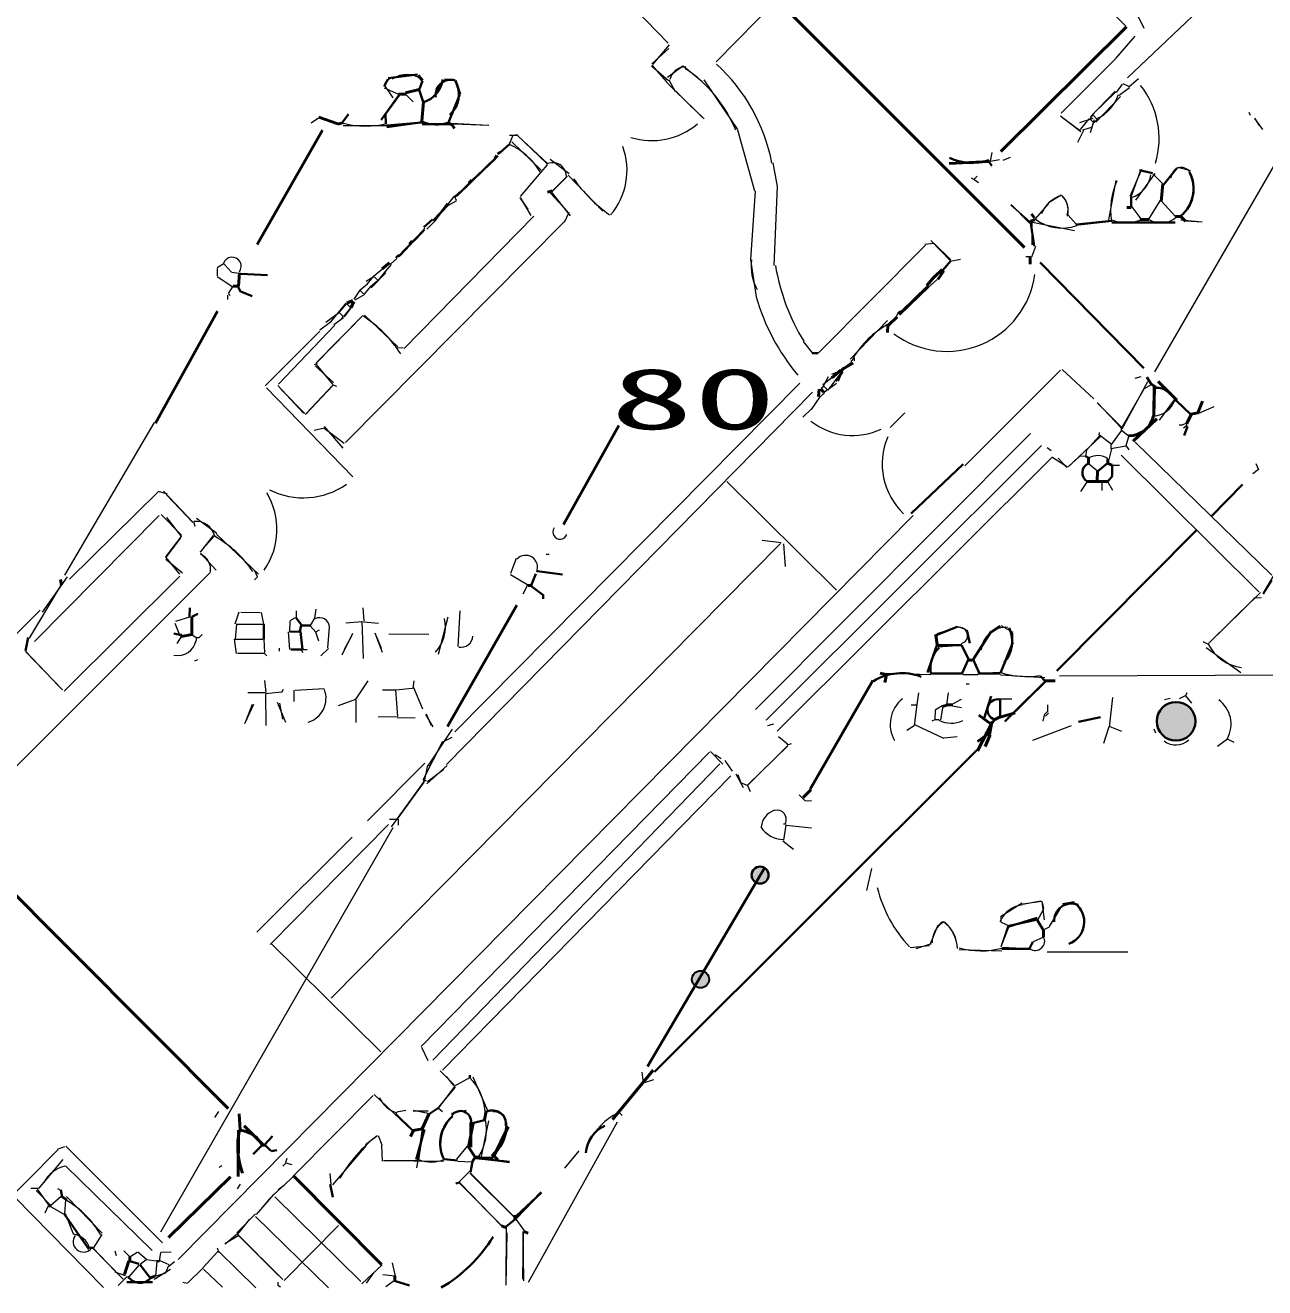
# Model space of a CAD drawing. Header units: millimetres. Extents: x 65038 to 140949, y 40232 to 87783.
# Drawn here: x 79942 to 94119, y 40250 to 54684 of the extents above; entities that cross this region are included whole.
import ezdxf

# ---------------------------------------------------------------- set-up
doc = ezdxf.new("R2010")
doc.units = ezdxf.units.MM
for name, color, linetype, lineweight in [('A_MED', 9, 'CONTINUOUS', 20), ('A_THIN', 8, 'CONTINUOUS', 15), ('CHECK', 2, 'CONTINUOUS', 35), ('P_NOMARK', 6, 'CONTINUOUS', 35), ('P_R', 5, 'CONTINUOUS', 40), ('P_R_MARK', 5, 'CONTINUOUS', 25), ('P_SIZE', 140, 'CONTINUOUS', 13), ('SYM', 4, 'CONTINUOUS', 25), ('TEXT_SHAPE', 7, 'CONTINUOUS', 30)]:
    doc.layers.add(name, color=color, linetype=linetype, lineweight=lineweight)
doc.styles.add('JP', font='msgothic.ttc')

msp = doc.modelspace()

# ---------------------------------------------------------------- hatches: boundary and pattern name
at = {"layer": 'SYM'}
h = msp.add_hatch(color=7, dxfattribs=at)
h.dxf.hatch_style = 1
edge = h.paths.add_edge_path()
edge.add_arc((87665, 43776), 97.7, 0, 360)
at = {"layer": 'TEXT_SHAPE'}
h = msp.add_hatch(color=7, dxfattribs=at)
h.dxf.hatch_style = 1
edge = h.paths.add_edge_path()
edge.add_arc((93105, 46726), 221, 0, 360)
h = msp.add_hatch(color=7, dxfattribs=at)
h.dxf.hatch_style = 1
edge = h.paths.add_edge_path()
edge.add_arc((88347, 44968), 97.7, 0, 360)

# ---------------------------------------------------------------- linework, layer by layer
at = {"layer": 'A_MED', "lineweight": 20}
for p, q in [((88543, 54979), (87845, 54267)), ((92652, 54822), (92735, 54651)), ((84045, 54008), (84147, 53853)), ((84123, 54087), (84051, 54018)), ((87302, 54059), (87376, 53927)), ((84048, 53967), (84212, 53897)), ((92468, 53871), (92187, 53576)), ((85242, 53537), (84812, 53560)), ((85243, 53539), (84837, 53554)), ((83579, 53538), (84074, 53538)), ((85478, 53317), (85517, 53419)), ((85518, 53423), (85563, 53434)), ((85508, 53350), (85842, 53027)), ((85910, 53088), (85839, 53005)), ((92709, 53034), (92576, 52728)), ((92689, 53006), (92588, 52720)), ((92839, 52984), (92950, 52874)), ((93122, 53063), (93269, 53023)), ((88543, 52839), (88503, 51938)), ((92416, 52908), (92331, 52458)), ((88289, 52787), (88238, 52005)), ((88290, 52787), (88238, 52005)), ((86159, 52545), (86107, 52429)), ((91499, 52473), (91649, 52645)), ((92600, 52607), (92700, 52470)), ((92918, 52675), (92789, 52467)), ((92937, 52674), (93098, 52497)), ((91455, 52461), (91454, 52175)), ((91463, 52433), (91944, 52337)), ((93158, 52459), (93404, 52436)), ((93217, 52450), (93404, 52437)), ((84190, 52019), (84119, 51954)), ((88236, 52005), (88303, 51580)), ((90640, 52007), (90522, 51985)), ((84055, 51866), (83973, 51761)), ((84126, 51948), (84055, 51865)), ((90373, 51777), (90272, 51691)), ((84266, 50991), (84198, 50995)), ((88841, 51070), (88941, 50938)), ((89295, 50744), (89240, 50612)), ((82703, 50539), (83689, 49521)), ((89071, 50562), (89041, 50525)), ((89113, 50520), (89079, 50486)), ((92777, 50607), (92483, 50068)), ((89031, 50435), (88932, 50291)), ((89082, 50483), (89031, 50432)), ((93536, 50320), (93363, 50244)), ((92478, 50098), (92478, 50047)), ((93230, 50096), (93198, 49993)), ((83364, 50079), (83246, 50051)), ((92365, 49841), (92335, 49721)), ((92359, 49894), (92358, 49843)), ((91862, 49632), (91694, 49740)), ((92103, 49672), (92206, 49589)), ((92374, 49656), (92459, 49656)), ((94017, 49672), (94048, 49606)), ((94046, 49604), (93983, 49554)), ((92086, 49468), (92013, 49352)), ((92255, 49468), (92255, 49366)), ((92322, 49468), (92379, 49370)), ((81474, 49079), (80047, 47640)), ((80422, 48379), (80136, 47974)), ((80347, 48283), (79988, 47677)), ((90604, 47804), (90369, 47725)), ((90708, 47772), (90607, 47807)), ((91101, 47823), (91239, 47747)), ((84099, 47728), (84557, 47724)), ((90297, 47257), (89789, 47271)), ((90670, 47260), (90839, 47260)), ((91096, 47258), (91602, 47229)), ((94989, 47255), (91771, 47241)), ((91092, 46984), (91228, 46984)), ((91634, 46916), (91633, 46831)), ((92378, 46999), (92341, 46661)), ((91595, 46797), (91579, 46729)), ((91905, 46673), (91462, 46508)), ((92337, 46663), (92273, 46474)), ((92346, 46665), (92481, 46614)), ((93697, 46527), (93579, 46440)), ((88014, 46104), (84713, 42738)), ((88071, 46127), (88154, 45969)), ((84147, 45508), (81488, 40885)), ((88613, 45555), (88646, 45555)), ((88643, 45538), (88615, 45367)), ((88646, 45538), (88935, 45509)), ((88606, 45360), (88730, 45265)), ((91346, 44646), (91097, 44492)), ((91555, 44670), (91353, 44633)), ((91600, 44458), (91572, 44666)), ((91593, 44585), (91577, 44653)), ((91656, 44380), (91803, 44622)), ((91101, 44482), (91101, 44431)), ((91521, 44448), (91592, 44583)), ((91179, 44389), (91101, 44146)), ((91192, 44382), (91102, 44146)), ((91103, 44430), (91202, 44385)), ((91590, 44344), (91657, 44378)), ((90304, 44183), (90130, 44126)), ((91588, 44260), (91469, 44204)), ((91630, 44089), (92553, 44092)), ((85023, 42650), (84843, 42551)), ((86995, 42713), (87011, 42594)), ((87126, 42626), (87009, 42588)), ((84859, 42543), (84663, 42310)), ((84851, 42551), (84667, 42306)), ((84667, 42303), (84716, 42267)), ((84986, 42275), (84816, 42241)), ((86735, 42253), (86768, 42219)), ((83841, 41875), (83455, 41428)), ((84028, 41697), (84020, 41879)), ((84028, 41697), (84020, 41879)), ((84996, 41870), (84873, 41720)), ((86275, 41814), (86111, 41616)), ((80403, 41644), (81395, 40675)), ((82921, 41676), (82887, 41642)), ((84428, 41705), (84039, 41700)), ((84729, 41694), (84039, 41701)), ((84432, 41709), (84417, 41623)), ((84885, 41699), (85055, 41689)), ((85028, 41583), (84909, 41463)), ((85342, 41702), (85477, 41682)), ((83018, 41528), (82786, 41317)), ((83425, 41556), (83437, 41436)), ((80837, 40252), (79823, 41285)), ((80354, 41292), (80235, 41191)), ((80414, 41294), (80822, 40873)), ((80202, 41185), (80164, 41102)), ((80237, 41174), (80389, 41088)), ((80401, 41251), (80392, 41098)), ((80397, 41099), (80494, 40859)), ((80818, 40858), (80720, 40702)), ((85449, 40879), (85438, 40279)), ((85444, 40943), (85440, 40279)), ((85637, 40892), (85631, 40347)), ((85632, 40892), (85640, 40330)), ((82135, 40705), (82156, 40655)), ((81070, 40672), (81137, 40604)), ((81138, 40602), (81221, 40657)), ((81228, 40662), (81329, 40576)), ((81325, 40568), (81258, 40516)), ((81324, 40573), (81443, 40557)), ((81490, 40655), (81472, 40553)), ((81245, 40513), (81128, 40375)), ((81445, 40552), (81431, 40382)), ((84026, 40513), (83793, 40293)), ((81108, 40377), (81006, 40275))]:
    msp.add_line(p, q, dxfattribs=at)
for centre, radius, start, end in [((84307, 53822), 299, 52.1456, 124.512), ((83834, 54508), 977, 255.0149, 284.166), ((85174, 52626), 759, 30.1898, 66.1267), ((93166, 52938), 120, 35.3932, 178.9666), ((93200, 52566), 844, 156.3722, 188.2033), ((91636, 52566), 236, 344.3909, 46.9617), ((91651, 52577), 218, 344.3534, 47.8252), ((92537, 52836), 410, 246.7396, 292.5925), ((92932, 52674), 251, 236.6362, 313.2945), ((88775, 51925), 531, 171.5629, 209.6338), ((90602, 52225), 2387, 195.6745, 220.2116), ((90524, 49667), 781, 156.6207, 226.6662), ((92206, 49555), 209, 55.0362, 118.8599), ((90625, 47707), 94.7, 284.9596, 102.2625), ((91154, 47522), 279, 84.3626, 175.5561), ((91397, 48210), 972, 251.7162, 278.9782), ((93388, 46694), 346, 331.3706, 53.869), ((88579, 45501), 219, 108.0871, 174.872), ((88539, 45603), 108, 335.9275, 104.7883), ((91386, 44304), 325, 95.8197, 156.3315), ((91746, 44436), 305, 313.4716, 37.941), ((90146, 44092), 462, 4.6109, 47.7321), ((91494, 44215), 108, 236.8518, 26.0327), ((84953, 40686), 1632, 127.1257, 150.0788), ((84583, 42049), 362, 247.9057, 294.934), ((80468, 41303), 345, 102.1692, 155.1286), ((79870, 40315), 1080, 29.8945, 59.9309), ((80609, 40778), 120, 144.5617, 314.8368)]:
    msp.add_arc(centre, radius, start, end, dxfattribs=at)
at = {"layer": 'A_THIN', "lineweight": 15}
for p, q in [((90363, 56857), (92532, 54673)), ((92549, 54085), (94241, 55698)), ((86690, 55107), (87297, 54478)), ((87302, 54418), (87109, 54242)), ((87306, 54461), (87116, 54234)), ((92632, 54561), (92411, 54303)), ((92413, 54301), (91791, 53681)), ((87103, 54221), (87301, 54052)), ((87108, 54229), (87278, 54038)), ((87289, 54091), (87463, 54220)), ((87467, 54220), (87682, 54045)), ((87277, 54033), (87683, 53635)), ((87703, 54061), (88089, 53494)), ((92490, 54011), (92419, 53916)), ((92565, 53983), (92499, 54014)), ((92675, 54071), (92566, 53975)), ((84295, 53894), (84377, 53807)), ((87380, 53929), (87707, 53613)), ((92408, 53929), (92125, 53636)), ((92415, 53924), (92147, 53664)), ((92571, 53968), (92453, 53881)), ((94711, 53927), (92857, 50723)), ((83212, 53570), (83294, 53625)), ((91782, 53650), (92014, 53469)), ((91804, 53628), (92012, 53476)), ((92152, 53618), (92001, 53570)), ((92107, 53615), (92008, 53494)), ((92149, 53659), (92115, 53608)), ((92169, 53602), (92122, 53455)), ((92125, 53608), (92159, 53574)), ((92157, 53569), (92140, 53518)), ((92155, 53655), (92206, 53604)), ((92207, 53602), (92157, 53566)), ((85480, 53426), (85581, 53426)), ((85566, 53432), (85909, 53103)), ((85579, 53416), (85913, 53107)), ((88089, 53489), (88282, 52791)), ((88089, 53489), (88282, 52791)), ((92046, 53480), (91976, 53344)), ((92138, 53516), (92036, 53485)), ((85325, 53198), (85307, 53165)), ((85947, 53155), (86163, 52991)), ((90998, 53231), (90980, 53129)), ((91085, 53146), (90984, 53125)), ((91207, 53172), (91122, 53139)), ((85840, 53005), (85603, 52728)), ((85838, 53006), (85604, 52728)), ((88491, 53111), (88541, 52839)), ((92861, 52990), (92641, 52686)), ((86140, 52957), (85970, 52787)), ((86141, 52956), (85971, 52786)), ((86150, 52970), (86550, 52557)), ((90762, 52939), (90795, 52921)), ((90795, 52922), (90844, 52886)), ((90831, 52958), (90797, 52924)), ((84844, 52725), (84776, 52640)), ((84852, 52722), (84869, 52688)), ((85600, 52713), (85690, 52580)), ((85602, 52714), (85725, 52510)), ((85947, 52769), (86148, 52551)), ((85956, 52779), (86176, 52504)), ((91641, 52654), (91790, 52745)), ((84873, 52676), (84787, 52626)), ((91215, 52630), (91432, 52440)), ((91219, 52634), (91430, 52422)), ((86101, 52432), (83606, 49914)), ((85760, 52503), (84274, 50989)), ((84621, 52439), (84536, 52354)), ((91871, 52513), (91962, 52412)), ((84508, 52364), (84490, 52331)), ((89011, 50936), (90238, 52171)), ((90233, 52183), (90335, 52193)), ((90299, 52222), (90526, 51992)), ((90337, 52188), (90530, 52001)), ((91497, 52154), (91451, 52033)), ((91386, 52039), (91436, 52039)), ((84067, 51853), (83897, 51683)), ((84028, 51894), (83925, 51810)), ((83856, 51725), (83772, 51656)), ((83888, 51693), (83819, 51609)), ((83932, 51812), (83842, 51756)), ((83921, 51810), (83851, 51727)), ((83971, 51761), (83887, 51691)), ((83935, 51806), (83969, 51772)), ((83768, 51655), (83701, 51553)), ((83818, 51604), (83713, 51541)), ((83778, 51649), (83812, 51615)), ((83535, 51400), (83380, 51284)), ((83437, 51295), (83612, 51508)), ((83617, 51502), (83530, 51402)), ((83540, 51394), (83573, 51360)), ((83665, 51456), (83581, 51353)), ((83670, 51458), (83591, 51351)), ((83625, 51496), (83658, 51462)), ((89924, 51393), (89906, 51360)), ((83484, 51257), (82837, 50581)), ((83804, 51366), (83269, 50825)), ((83802, 51367), (83274, 50824)), ((83444, 51298), (83311, 51197)), ((83582, 51341), (83471, 51261)), ((83576, 51358), (83558, 51325)), ((84203, 51007), (83822, 51371)), ((89803, 51309), (89377, 50867)), ((83313, 51186), (82686, 50563)), ((83282, 50818), (83248, 50800)), ((89391, 50850), (89379, 50814)), ((89414, 50883), (89396, 50849)), ((89421, 50882), (89421, 50848)), ((83256, 50789), (83467, 50599)), ((83269, 50804), (83456, 50580)), ((89125, 50666), (89057, 50535)), ((89294, 50744), (89163, 50690)), ((91781, 50739), (90688, 49648)), ((92166, 50414), (91801, 50750)), ((82831, 50567), (83123, 50249)), ((83460, 50564), (83147, 50235)), ((83459, 50570), (83155, 50244)), ((83452, 50578), (83501, 50558)), ((88802, 50593), (84855, 46606)), ((89168, 50655), (89064, 50572)), ((89075, 50558), (89109, 50524)), ((89220, 50587), (89096, 50497)), ((89203, 50620), (89123, 50514)), ((92735, 50523), (92489, 50092)), ((92700, 50663), (92632, 50647)), ((92819, 50574), (92734, 50524)), ((83138, 50247), (82867, 50518)), ((88946, 50489), (84759, 46231)), ((93084, 50403), (92913, 50171)), ((88931, 50295), (88835, 50203)), ((90003, 50254), (89833, 50084)), ((92203, 50366), (92474, 50095)), ((92205, 50367), (92482, 50078)), ((81417, 50144), (80389, 48399)), ((83361, 50095), (83573, 49851)), ((93139, 50115), (93173, 50115)), ((93223, 50134), (93173, 50113)), ((93222, 50099), (93190, 50079)), ((93223, 50132), (93223, 50098)), ((83588, 49902), (83362, 50075)), ((91441, 50017), (88295, 46863)), ((91870, 49634), (92241, 49982)), ((92229, 49991), (92081, 49826)), ((92224, 50030), (92223, 49996)), ((92229, 50003), (92362, 49898)), ((92475, 50049), (92362, 49891)), ((92482, 50053), (92567, 49985)), ((92559, 49980), (92531, 49876)), ((91564, 49880), (88418, 46738)), ((91629, 49858), (91678, 49822)), ((92079, 49826), (92068, 49758)), ((92529, 49871), (92359, 49840)), ((92530, 49878), (92565, 49829)), ((94200, 48397), (92636, 49917)), ((91693, 49749), (88541, 46614)), ((91855, 49628), (91756, 49733)), ((92002, 49752), (91870, 49634)), ((92070, 49759), (92002, 49754)), ((94051, 48206), (92475, 49769)), ((89219, 48224), (87968, 49468)), ((81461, 49349), (80449, 48352)), ((81691, 40574), (90099, 49080)), ((88372, 48799), (88587, 48770)), ((83440, 43561), (88579, 48761)), ((88614, 48757), (88632, 48498)), ((76703, 43079), (82056, 48429)), ((81711, 48384), (80388, 47069)), ((94216, 48385), (94099, 48188)), ((94201, 48336), (94102, 48181)), ((94071, 48200), (93476, 47617)), ((93999, 48130), (93478, 47618)), ((94079, 48138), (93994, 48136)), ((78712, 46608), (80114, 47997)), ((80157, 47961), (79991, 47685)), ((93411, 47638), (93480, 47606)), ((79945, 47528), (80324, 47128)), ((79947, 47521), (80368, 47087)), ((93448, 47570), (93847, 47286)), ((93039, 46987), (92971, 46971)), ((93210, 47016), (93141, 46984)), ((93229, 47050), (93211, 47016)), ((93212, 47019), (93281, 46935)), ((91629, 46835), (91595, 46801)), ((91644, 46820), (91610, 46786)), ((88499, 46694), (88432, 46676)), ((92851, 46642), (92871, 46593)), ((88558, 46553), (88661, 46470)), ((93698, 46522), (93765, 46488)), ((87768, 46373), (84472, 43010)), ((87778, 46380), (87919, 46238)), ((87833, 46348), (87903, 46302)), ((88666, 46445), (88206, 46000)), ((88660, 46447), (88208, 45997)), ((88703, 46470), (88652, 46453)), ((83855, 45588), (84512, 46247)), ((87888, 46239), (84602, 42851)), ((87943, 46278), (88026, 46158)), ((88092, 46117), (88121, 46031)), ((88122, 46028), (88206, 45993)), ((88201, 45994), (88232, 45925)), ((88792, 45886), (88863, 45816)), ((88868, 45816), (88936, 45820)), ((84098, 45547), (82744, 44173)), ((83682, 45403), (82591, 44316)), ((89620, 45045), (89565, 44791)), ((91571, 44668), (91353, 44635)), ((90291, 44173), (90377, 44379)), ((90371, 44385), (90450, 44438)), ((84007, 42949), (82750, 44189)), ((90065, 44139), (90285, 44163)), ((90622, 44116), (91112, 44102)), ((84473, 42999), (84545, 42847)), ((84687, 42730), (84847, 42569)), ((84756, 42664), (84841, 42562)), ((85063, 42662), (85228, 42278)), ((83921, 42449), (83015, 41532)), ((84375, 42041), (83934, 42458)), ((82154, 42265), (82105, 42195)), ((84182, 42242), (84377, 42047)), ((84295, 42275), (84193, 42257)), ((84380, 42271), (84549, 42271)), ((84382, 42279), (84551, 42247)), ((85241, 42158), (85147, 41715)), ((86713, 42142), (85695, 40310)), ((80311, 41834), (80395, 41865)), ((80407, 41867), (81511, 40762)), ((83967, 41988), (83833, 41884)), ((84025, 41881), (83983, 41986)), ((84025, 41881), (83983, 41986)), ((79373, 40876), (80315, 41827)), ((80373, 41716), (80094, 41384)), ((82934, 41728), (82917, 41677)), ((82191, 41644), (82157, 41626)), ((82921, 41678), (82989, 41660)), ((82400, 41434), (82366, 41382)), ((84910, 41445), (85418, 40932)), ((84913, 41448), (85389, 40959)), ((85027, 41562), (85542, 41050)), ((85029, 41564), (85530, 41066)), ((80006, 41387), (80090, 41387)), ((80065, 41361), (80234, 41191)), ((80079, 41378), (80216, 41188)), ((80310, 41385), (80343, 41367)), ((82782, 41317), (82582, 41089)), ((83781, 40320), (82798, 41290)), ((82902, 41421), (82833, 41371)), ((82735, 41265), (82632, 41146)), ((82577, 41095), (82360, 40878)), ((82507, 41033), (82370, 40863)), ((83411, 40250), (82576, 41064)), ((85552, 41034), (85652, 40898)), ((82385, 40849), (82224, 40753)), ((82369, 40866), (82227, 40750)), ((82375, 40858), (82838, 40390)), ((82375, 40855), (82888, 40344)), ((82902, 40332), (83526, 40961)), ((80706, 40712), (81062, 40347)), ((80714, 40706), (80969, 40441)), ((80965, 40671), (80981, 40619)), ((81481, 40563), (81583, 40514)), ((81493, 40656), (81611, 40662)), ((82145, 40663), (81974, 40477)), ((82161, 40662), (82580, 40250)), ((80965, 40432), (81083, 40391)), ((81603, 40459), (81418, 40344)), ((81544, 40418), (81425, 40378)), ((81582, 40499), (81547, 40420)), ((81650, 40546), (81583, 40494)), ((81975, 40476), (81796, 40303)), ((81979, 40462), (82197, 40257)), ((83924, 40421), (83840, 40301)), ((84140, 40536), (84172, 40383)), ((81795, 40298), (81745, 40311)), ((82829, 40278), (82862, 40260)), ((82830, 40314), (82830, 40280)), ((84033, 40403), (84169, 40387)), ((84167, 40333), (84066, 40262))]:
    msp.add_line(p, q, dxfattribs=at)
for centre, radius, start, end in [((87494, 54027), 182, 88.3825, 168.2887), ((86625, 52893), 1560, 22.2217, 56.2584), ((86437, 52708), 2084, 11.0922, 47.317), ((91934, 53388), 977, 343.3869, 38.4736), ((92009, 54033), 458, 294.6094, 342.2454), ((87110, 54175), 809, 252.6913, 310.074), ((86041, 53026), 784, 319.3418, 20.1873), ((85976, 52957), 155, 0.7278, 118.2896), ((92496, 53024), 325, 287.2603, 351.5004), ((87583, 53887), 1671, 214.9285, 234.9989), ((91800, 52863), 498, 232.1241, 289.9661), ((90958, 52357), 2472, 189.7775, 211.3021), ((90485, 51969), 1013, 233.1727, 352.3306), ((83041, 50169), 1415, 32.3337, 57.1104), ((90309, 50351), 1041, 119.0312, 149.3026), ((89405, 50766), 772, 231.8723, 295.1139), ((83123, 50135), 854, 242.9853, 305.1872), ((82009, 48919), 812, 324.9772, 31.2017), ((93920, 47840), 504, 207.4795, 262.5243), ((93101, 46678), 221, 232.7189, 312.6181), ((91134, 45175), 1488, 193.5918, 223.6623), ((90637, 44182), 324, 128.791, 178.1889), ((90216, 44123), 387, 1.0253, 54.3585), ((90871, 45057), 955, 254.9588, 284.8106), ((84624, 42236), 578, 3.417, 45.5871), ((84275, 42543), 304, 202.6608, 254.2238), ((84639, 42055), 578, 328.1213, 11.614), ((80468, 40650), 214, 14.7922, 82.7739)]:
    msp.add_arc(centre, radius, start, end, dxfattribs=at)
at = {"layer": 'CHECK', "lineweight": 30}
for p, q in [((84088, 54068), (84047, 53984)), ((84430, 54123), (84092, 54080)), ((84449, 53946), (84487, 54047)), ((84738, 54066), (84856, 54057)), ((84864, 54051), (84915, 53898)), ((84223, 53887), (84014, 53604)), ((84220, 53889), (84067, 53676)), ((84447, 53946), (84493, 53808)), ((84912, 53893), (84783, 53573)), ((83639, 53667), (83574, 53579)), ((84061, 53674), (84067, 53555)), ((84482, 53573), (84076, 53538)), ((84483, 53575), (84079, 53521)), ((84481, 53555), (84811, 53555)), ((85476, 53321), (85376, 53233)), ((84877, 52735), (85349, 53191)), ((85315, 53157), (85053, 52909)), ((92834, 52993), (92687, 53027)), ((92962, 52860), (93115, 53050)), ((85020, 52874), (84918, 52772)), ((84882, 52741), (84849, 52723)), ((84914, 52776), (84880, 52742)), ((92591, 52719), (92591, 52600)), ((84784, 52634), (84608, 52452)), ((84770, 52648), (84618, 52441)), ((84600, 52462), (84500, 52374)), ((92370, 52448), (91960, 52402)), ((92370, 52449), (91964, 52406)), ((92370, 52430), (93094, 52430)), ((84209, 52037), (84509, 52349)), ((84492, 52329), (84373, 52210)), ((84340, 52175), (84225, 52053)), ((84216, 52061), (84182, 52027)), ((90524, 51986), (90438, 51884)), ((88941, 50935), (89009, 50935)), ((90669, 49667), (90076, 49104)), ((90602, 47808), (90341, 47703)), ((90993, 47750), (91094, 47814)), ((79974, 47685), (79943, 47532)), ((90745, 47619), (90710, 47768)), ((90777, 47423), (90991, 47752)), ((91231, 47733), (91230, 47631)), ((90365, 47587), (90263, 47285)), ((90654, 47602), (90383, 47582)), ((90650, 47597), (90388, 47597)), ((90652, 47596), (90739, 47427)), ((91239, 47627), (91099, 47288)), ((91516, 44481), (91195, 44382)), ((91518, 44462), (91197, 44388)), ((91521, 44447), (91586, 44344)), ((91465, 44206), (91430, 44127)), ((91113, 44138), (91435, 44120)), ((91113, 44125), (91435, 44124)), ((85026, 42679), (85025, 42645)), ((84667, 42306), (84554, 42230)), ((85193, 42167), (85058, 42132)), ((84509, 42059), (84414, 41716)), ((84491, 42065), (84436, 41711)), ((85007, 41864), (85087, 41742)), ((84733, 41720), (84885, 41705)), ((85479, 41689), (85094, 41730)), ((85057, 41692), (85035, 41573)), ((83431, 41434), (83460, 41284)), ((84917, 41457), (84866, 41441)), ((85841, 41344), (85554, 41042)), ((85845, 41339), (85555, 41067)), ((85540, 41032), (85440, 40945))]:
    msp.add_line(p, q, dxfattribs=at)
at = {"layer": 'CHECK', "lineweight": 40}
for p, q in [((84487, 54052), (84435, 54108)), ((84211, 53895), (84296, 53895)), ((84448, 53950), (84292, 53910)), ((84496, 53810), (84476, 53589)), ((83516, 53553), (83583, 53571)), ((84785, 53570), (84834, 53534)), ((84834, 53536), (84852, 53503)), ((85376, 53234), (85342, 53216)), ((85050, 52912), (85016, 52878)), ((92952, 52872), (92935, 52668)), ((85967, 52792), (85916, 52776)), ((92540, 52600), (92591, 52600)), ((91490, 52460), (91439, 52444)), ((91452, 52529), (91487, 52480)), ((92692, 52464), (92793, 52464)), ((93098, 52498), (93166, 52498)), ((93162, 52494), (93213, 52443)), ((84369, 52215), (84335, 52181)), ((84109, 51967), (84023, 51900)), ((90428, 51893), (90343, 51808)), ((90447, 51878), (90379, 51776)), ((90268, 51696), (89939, 51379)), ((90267, 51697), (89964, 51404)), ((90340, 51810), (90255, 51708)), ((89958, 51412), (89925, 51394)), ((89807, 51256), (89806, 51171)), ((89915, 51352), (89811, 51252)), ((89413, 50820), (89289, 50754)), ((89382, 50812), (89314, 50762)), ((89270, 50740), (89168, 50655)), ((89290, 50720), (89208, 50616)), ((89309, 50767), (89275, 50733)), ((89022, 50524), (89016, 50440)), ((89041, 50524), (89075, 50490)), ((80344, 48348), (80357, 48281)), ((90356, 47713), (90375, 47578)), ((90738, 47426), (90772, 47426)), ((91808, 44630), (91944, 44653)), ((91589, 44346), (91588, 44261)), ((84557, 42233), (84480, 42067)), ((85214, 42270), (85196, 42168)), ((84381, 42049), (84347, 41981)), ((84481, 42067), (84380, 42047)), ((85065, 42133), (85012, 41861)), ((85040, 42135), (85039, 41858)), ((85466, 42091), (85295, 41738)), ((85088, 41744), (85056, 41692)), ((85089, 41743), (85140, 41743)), ((85140, 41731), (85292, 41730)), ((85314, 41747), (85347, 41713)), ((85544, 41079), (85543, 41028)), ((85390, 40958), (85440, 40940)), ((85645, 40894), (85694, 40873))]:
    msp.add_line(p, q, dxfattribs=at)
at = {"layer": 'CHECK'}
for p, q in [((92127, 53625), (92127, 53625)), ((92142, 53592), (92142, 53592)), ((92175, 53579), (92175, 53579)), ((92180, 53630), (92180, 53630)), ((83438, 51299), (83438, 51299)), ((83442, 51262), (83442, 51262)), ((83479, 51257), (83479, 51257)), ((83488, 51309), (83488, 51309)), ((89055, 50542), (89055, 50542)), ((89059, 50507), (89059, 50507)), ((89091, 50496), (89091, 50496))]:
    msp.add_line(p, q, dxfattribs=at)
at = {"layer": 'CHECK', "lineweight": 30}
for centre, radius, start, end in [((84399, 54112), 323, 288.347, 351.1787), ((84811, 53887), 175, 74.4512, 187.7089), ((84583, 53894), 319, 312.8192, 29.4641), ((84646, 53948), 400, 245.3447, 290.3767), ((92898, 52815), 407, 310.2534, 27.7956), ((92904, 52814), 402, 325.0151, 28.2548), ((90876, 47640), 355, 317.2867, 26.065), ((90618, 47335), 323, 133.8064, 190.8738), ((91908, 44445), 198, 67.5848, 183.8156), ((91786, 44432), 268, 290.5174, 52.6176), ((85110, 41897), 422, 131.9658, 189.5452), ((85097, 41901), 409, 131.0304, 205.7184), ((84920, 42151), 121, 353.2448, 145.2774), ((85284, 42120), 158, 353.3131, 116.0569), ((85301, 42132), 139, 347.6901, 92.6961), ((83820, 41743), 1732, 300.5357, 328.257)]:
    msp.add_arc(centre, radius, start, end, dxfattribs=at)
at = {"layer": 'CHECK', "lineweight": 40}
msp.add_arc((84901, 42157), 552, 313.3815, 354.0537, dxfattribs=at)
at = {"layer": 'P_NOMARK', "lineweight": 30}
for p, q in [((93334, 48907), (91740, 47304)), ((91554, 47242), (91603, 47190)), ((91626, 47197), (91145, 46725)), ((91607, 47182), (91257, 46834)), ((90989, 47013), (90905, 46750)), ((91092, 46984), (91091, 46780)), ((90827, 46396), (87139, 42717)), ((88402, 45056), (87059, 42779)), ((87011, 42591), (86727, 42260))]:
    msp.add_line(p, q, dxfattribs=at)
at = {"layer": 'P_NOMARK', "lineweight": 40}
for p, q in [((89722, 47277), (89790, 47261)), ((89637, 47191), (88919, 45950)), ((91601, 47188), (91720, 47188)), ((90849, 46795), (90989, 46694)), ((91092, 46778), (91024, 46744)), ((91263, 46822), (91093, 46773)), ((91005, 46719), (90832, 46390)), ((90993, 46694), (90972, 46575)), ((91027, 46743), (90991, 46693)), ((90965, 46585), (90832, 46497)), ((90979, 46572), (90923, 46438)), ((88928, 45942), (88839, 45856)), ((87122, 42736), (86660, 42174))]:
    msp.add_line(p, q, dxfattribs=at)
at = {"layer": 'P_NOMARK', "lineweight": 30}
msp.add_arc((89967, 46652), 625, 69.2893, 121.1889, dxfattribs=at)
at = {"layer": 'P_R', "lineweight": 40}
for p, q in [((91370, 52142), (88539, 54979)), ((91101, 53240), (92538, 54668)), ((83299, 53633), (83516, 53558)), ((83343, 53483), (82594, 52177)), ((90967, 53125), (90509, 53102)), ((91436, 52039), (91436, 51953)), ((81431, 50136), (82142, 51415)), ((86730, 50107), (86097, 48976)), ((85564, 48054), (84772, 46667)), ((79091, 45480), (82262, 42300)), ((84017, 40514), (83008, 41535))]:
    msp.add_line(p, q, dxfattribs=at)
at = {"layer": 'P_R', "lineweight": 30}
for p, q in [((90963, 53125), (90999, 53076)), ((91441, 52447), (91480, 52157)), ((91552, 51972), (92737, 50764)), ((92772, 50662), (92822, 50577))]:
    msp.add_line(p, q, dxfattribs=at)
msp.add_arc((90772, 53707), 596, 244.272, 288.5487, dxfattribs=at)
at = {"layer": 'P_R_MARK', "lineweight": 20}
for p, q in [((82138, 51904), (82137, 51819)), ((82216, 51962), (82138, 51910)), ((82135, 51810), (82317, 51693)), ((85557, 48586), (85492, 48417)), ((85491, 48404), (85696, 48283))]:
    msp.add_line(p, q, dxfattribs=at)
at = {"layer": 'P_R_MARK', "lineweight": 15}
for p, q in [((82218, 51953), (82301, 51861)), ((82305, 51862), (82389, 51851)), ((82317, 51703), (82264, 51619)), ((82255, 51598), (82255, 51547)), ((82267, 51612), (82284, 51595)), ((85899, 48636), (85933, 48636)), ((85687, 48282), (85634, 48181))]:
    msp.add_line(p, q, dxfattribs=at)
at = {"layer": 'P_R_MARK', "lineweight": 40}
for p, q in [((82393, 51853), (82381, 51700)), ((82321, 51700), (82372, 51700)), ((85694, 48279), (85728, 48279))]:
    msp.add_line(p, q, dxfattribs=at)
at = {"layer": 'P_R_MARK', "lineweight": 30}
for p, q in [((82406, 51842), (82711, 51827)), ((82373, 51700), (82404, 51637)), ((82407, 51640), (82536, 51586)), ((85781, 48414), (85728, 48278)), ((85798, 48441), (86085, 48405)), ((85725, 48274), (85861, 48173)), ((85866, 48176), (85866, 48125))]:
    msp.add_line(p, q, dxfattribs=at)
at = {"layer": 'P_R_MARK', "lineweight": 20}
for centre, radius, start, end in [((82308, 51928), 104, 322.804, 162.5245), ((85665, 48487), 137, 337.2599, 137.0178)]:
    msp.add_arc(centre, radius, start, end, dxfattribs=at)
at = {"layer": 'P_R_MARK', "lineweight": 15}
msp.add_arc((86058, 48890), 82, 144.7135, 340.7959, dxfattribs=at)
at = {"layer": 'SYM'}
msp.add_circle((87665, 43776), 97.7, dxfattribs=at)
at = {"layer": 'SYM', "lineweight": 15}
for centre, radius, start, end in [((91894, 52404), 350, 106.5883, 159.1357), ((92827, 50498), 283, 274.8396, 338.4148)]:
    msp.add_arc(centre, radius, start, end, dxfattribs=at)
at = {"layer": 'SYM', "lineweight": 40}
msp.add_arc((92564, 50280), 290, 269.6957, 347.7535, dxfattribs=at)
at = {"layer": 'SYM', "lineweight": 30}
for centre, radius, start, end in [((91067, 46859), 120, 78.498, 249.0862), ((86729, 41761), 377, 114.8438, 174.9169)]:
    msp.add_arc(centre, radius, start, end, dxfattribs=at)
at = {"layer": 'SYM', "lineweight": 20}
for centre, radius, start, end in [((88615, 45677), 303, 211.4098, 269.4348), ((87039, 41608), 716, 115.2347, 164.6888)]:
    msp.add_arc(centre, radius, start, end, dxfattribs=at)
at = {"layer": 'TEXT_SHAPE', "lineweight": 15}
for p, q in [((93936, 53690), (93953, 53656)), ((94000, 53620), (94092, 53494)), ((94002, 53621), (94054, 53537)), ((81567, 49324), (81467, 49355)), ((81522, 49359), (81859, 49002)), ((81860, 48998), (81560, 49313)), ((81729, 48854), (81495, 49089)), ((81557, 49057), (81728, 48834)), ((81865, 49010), (81881, 48959)), ((81900, 49050), (82133, 48879)), ((81716, 48824), (81545, 48595)), ((81551, 48607), (81724, 48835)), ((82102, 48844), (81942, 48663)), ((82092, 48851), (81944, 48660)), ((81947, 48649), (82125, 48454)), ((81551, 48580), (81739, 48422)), ((81708, 48408), (81553, 48599)), ((82563, 48450), (82596, 48382)), ((82597, 48378), (82563, 48344)), ((81897, 47684), (81931, 47684)), ((81897, 47684), (81897, 47650)), ((83304, 47767), (83271, 47749)), ((82845, 47564), (82845, 47530)), ((83099, 47547), (83167, 47547)), ((81911, 47431), (81878, 47413)), ((82892, 47089), (82874, 47055)), ((84388, 47189), (84373, 47103)), ((84382, 47111), (84487, 46867)), ((90703, 47154), (90737, 47154)), ((82539, 46917), (82465, 46732)), ((90075, 46916), (90143, 46916)), ((90647, 46976), (90546, 46923)), ((84197, 46770), (84400, 46767)), ((84520, 46806), (84603, 46662)), ((84528, 46812), (84586, 46679)), ((90347, 46744), (90313, 46726)), ((84715, 46494), (84491, 46053)), ((84822, 46543), (84720, 46492)), ((84768, 46222), (84534, 46011)), ((84498, 46049), (84532, 46049)), ((84498, 46049), (84498, 46015)), ((84731, 46175), (84544, 46033)), ((84107, 45607), (84208, 45607)), ((84208, 45607), (84208, 45539))]:
    msp.add_line(p, q, dxfattribs=at)
at = {"layer": 'TEXT_SHAPE', "lineweight": 40}
for p, q in [((83690, 51536), (83621, 51505)), ((83699, 51527), (83668, 51457)), ((92822, 50580), (92874, 50547)), ((92857, 50541), (92849, 50217)), ((92853, 50566), (92851, 50217)), ((92900, 50613), (93115, 50396)), ((93408, 50388), (93355, 50253)), ((93277, 50233), (93226, 50131)), ((93359, 50254), (93274, 50236)), ((92883, 50183), (92613, 49928)), ((92104, 49741), (92103, 49673)), ((92324, 49724), (92324, 49673)), ((92324, 49674), (92374, 49654)), ((92205, 49588), (92204, 49468)), ((92086, 49468), (92204, 49468)), ((92204, 49468), (92255, 49468)), ((92255, 49468), (92323, 49468)), ((81847, 47922), (81846, 47718)), ((81714, 47721), (81730, 47704)), ((81846, 47717), (81728, 47697)), ((89792, 47256), (89774, 47171)), ((90483, 46912), (90432, 46895)), ((90482, 46916), (90550, 46916)), ((82389, 42238), (82401, 42050)), ((82380, 42050), (82378, 41522)), ((82446, 42103), (82667, 41880)), ((82650, 41880), (82684, 41880)), ((81580, 40823), (82290, 41517)), ((80365, 41290), (80416, 41257)), ((81137, 40604), (81137, 40553)), ((81125, 40556), (81077, 40402)), ((81423, 40384), (81374, 40364)), ((84168, 40382), (84168, 40331))]:
    msp.add_line(p, q, dxfattribs=at)
at = {"layer": 'TEXT_SHAPE', "lineweight": 30}
for p, q in [((93110, 50391), (93275, 50234)), ((93237, 50097), (93196, 49993)), ((92069, 49756), (92102, 49738)), ((92321, 49676), (92207, 49584)), ((92374, 49656), (92374, 49536)), ((92377, 49534), (92325, 49467)), ((93863, 49435), (93505, 49068)), ((81824, 48024), (81820, 47922)), ((81916, 47954), (81848, 47920)), ((82671, 47837), (82670, 47666)), ((83041, 47910), (83104, 47822)), ((83099, 47820), (83081, 47752)), ((83100, 47820), (83202, 47820)), ((81642, 47731), (81710, 47714)), ((82964, 47752), (83083, 47751)), ((83091, 47752), (83113, 47549)), ((82980, 47547), (83099, 47547)), ((90727, 47431), (90660, 47278)), ((90784, 47432), (90852, 47279)), ((90297, 47273), (90670, 47273)), ((90297, 47273), (90670, 47273)), ((91094, 47280), (90839, 47270)), ((91098, 47273), (90839, 47273)), ((92240, 46775), (91990, 46721)), ((82650, 41880), (82548, 41778)), ((82768, 41983), (82680, 41884)), ((82684, 41879), (82751, 41816)), ((82753, 41812), (82821, 41823)), ((80347, 41370), (80364, 41285)), ((80208, 41183), (80242, 41183)), ((80669, 40690), (80387, 41096)), ((80680, 40706), (80714, 40706)), ((81137, 40553), (81239, 40522)), ((81252, 40516), (81371, 40364)), ((81442, 40553), (81476, 40553)), ((81102, 40314), (81398, 40314)), ((84167, 40328), (84336, 40275))]:
    msp.add_line(p, q, dxfattribs=at)
at = {"layer": 'TEXT_SHAPE', "lineweight": 20}
for p, q in [((82130, 48867), (82608, 48407)), ((82342, 47841), (82388, 47979)), ((82406, 47974), (82627, 47971)), ((82641, 47970), (82667, 47838)), ((83039, 47990), (83039, 47905)), ((83264, 48008), (83250, 47905)), ((83802, 48024), (83816, 47871)), ((84911, 47990), (84890, 47581)), ((81653, 47848), (81706, 47716)), ((81831, 47919), (81662, 47867)), ((82359, 47836), (82344, 47666)), ((82355, 47837), (82660, 47837)), ((82967, 47871), (82964, 47752)), ((83030, 47910), (82968, 47876)), ((83250, 47907), (83199, 47822)), ((83199, 47817), (83265, 47747)), ((83419, 47803), (83399, 47565)), ((83796, 47863), (83609, 47850)), ((83792, 47870), (83805, 47445)), ((83811, 47863), (83981, 47850)), ((84774, 47918), (84666, 47489)), ((81727, 47701), (81677, 47615)), ((81846, 47717), (81898, 47685)), ((81965, 47718), (81931, 47684)), ((82331, 47666), (82353, 47500)), ((82337, 47667), (82659, 47666)), ((82669, 47667), (82678, 47514)), ((82949, 47750), (82965, 47546)), ((83262, 47749), (83294, 47646)), ((83686, 47729), (83563, 47484)), ((83675, 47701), (83589, 47548)), ((83942, 47739), (84025, 47517)), ((83963, 47683), (84012, 47563)), ((82370, 47504), (82675, 47507)), ((82671, 47509), (82705, 47475)), ((83096, 47546), (83114, 47512)), ((83409, 47559), (83324, 47474)), ((82680, 47191), (82694, 47054)), ((82876, 47058), (82690, 47041)), ((83017, 46952), (83017, 47082)), ((83029, 47083), (83362, 47102)), ((83860, 47189), (83717, 46973)), ((84029, 47088), (84181, 47087)), ((84177, 47087), (84199, 46781)), ((84368, 47100), (84182, 47083)), ((82551, 46919), (82450, 46697)), ((82487, 47054), (82690, 47054)), ((82689, 47037), (82692, 46679)), ((82825, 46945), (82917, 46717)), ((82849, 46933), (82883, 46749)), ((83721, 46975), (83519, 46903)), ((83723, 46968), (83722, 46713)), ((90139, 46917), (90108, 46678)), ((90159, 47052), (90139, 46917)), ((90498, 47052), (90478, 46916)), ((83977, 46779), (84197, 46782)), ((90349, 46848), (90345, 46746)), ((90429, 46903), (90349, 46853)), ((90438, 46898), (90412, 46743)), ((90547, 46903), (90649, 46884)), ((84826, 46636), (84545, 46217)), ((90109, 46676), (90026, 46623)), ((90113, 46688), (90443, 46534)), ((90346, 46746), (90396, 46746)), ((90447, 46538), (90600, 46552)), ((84544, 46223), (84505, 46037)), ((84506, 46040), (84128, 45519)), ((84492, 46020), (84199, 45614))]:
    msp.add_line(p, q, dxfattribs=at)
at = {"layer": 'TEXT_SHAPE'}
for p, q in [((84525, 46243), (84525, 46243)), ((84567, 46225), (84567, 46219))]:
    msp.add_line(p, q, dxfattribs=at)
for centre, radius in [((93105, 46726), 221), ((88347, 44968), 97.7)]:
    msp.add_circle(centre, radius, dxfattribs=at)
at = {"layer": 'TEXT_SHAPE', "lineweight": 30}
for centre, radius, start, end in [((92871, 50284), 256, 23.7383, 90.2624), ((92150, 49567), 117, 113.7811, 236.9649), ((81254, 40472), 166, 213.4998, 318.3699)]:
    msp.add_arc(centre, radius, start, end, dxfattribs=at)
at = {"layer": 'TEXT_SHAPE', "lineweight": 15}
for centre, radius, start, end in [((81896, 48793), 219, 12.9063, 96.9954), ((81503, 47744), 1252, 33.6881, 61.2151), ((90205, 46693), 370, 128.3734, 210.2986), ((90534, 47017), 312, 243.147, 294.7819)]:
    msp.add_arc(centre, radius, start, end, dxfattribs=at)
at = {"layer": 'TEXT_SHAPE', "lineweight": 20}
for centre, radius, start, end in [((81874, 48462), 188, 350.5502, 67.8623), ((83312, 47803), 108, 359.5732, 119.991), ((84307, 47812), 441, 318.0596, 11.8888), ((81684, 47697), 218, 259.1491, 347.3519), ((84926, 47709), 136, 258.6924, 356.1565), ((83095, 46991), 287, 287.09, 19.9289)]:
    msp.add_arc(centre, radius, start, end, dxfattribs=at)
at = {"layer": 'TEXT_SHAPE', "lineweight": 40}
for centre, radius, start, end in [((83250, 41864), 878, 167.6796, 200.1502), ((82372, 41742), 310, 26.2941, 85.3636)]:
    msp.add_arc(centre, radius, start, end, dxfattribs=at)

# ---------------------------------------------------------------- texts
at = {"layer": 'P_SIZE', "style": 'JP', "width": 2}
msp.add_text('80', height=697.8, rotation=-0.0129, dxfattribs=at).set_placement((86634, 50065))

doc.saveas('drawing.dxf')
